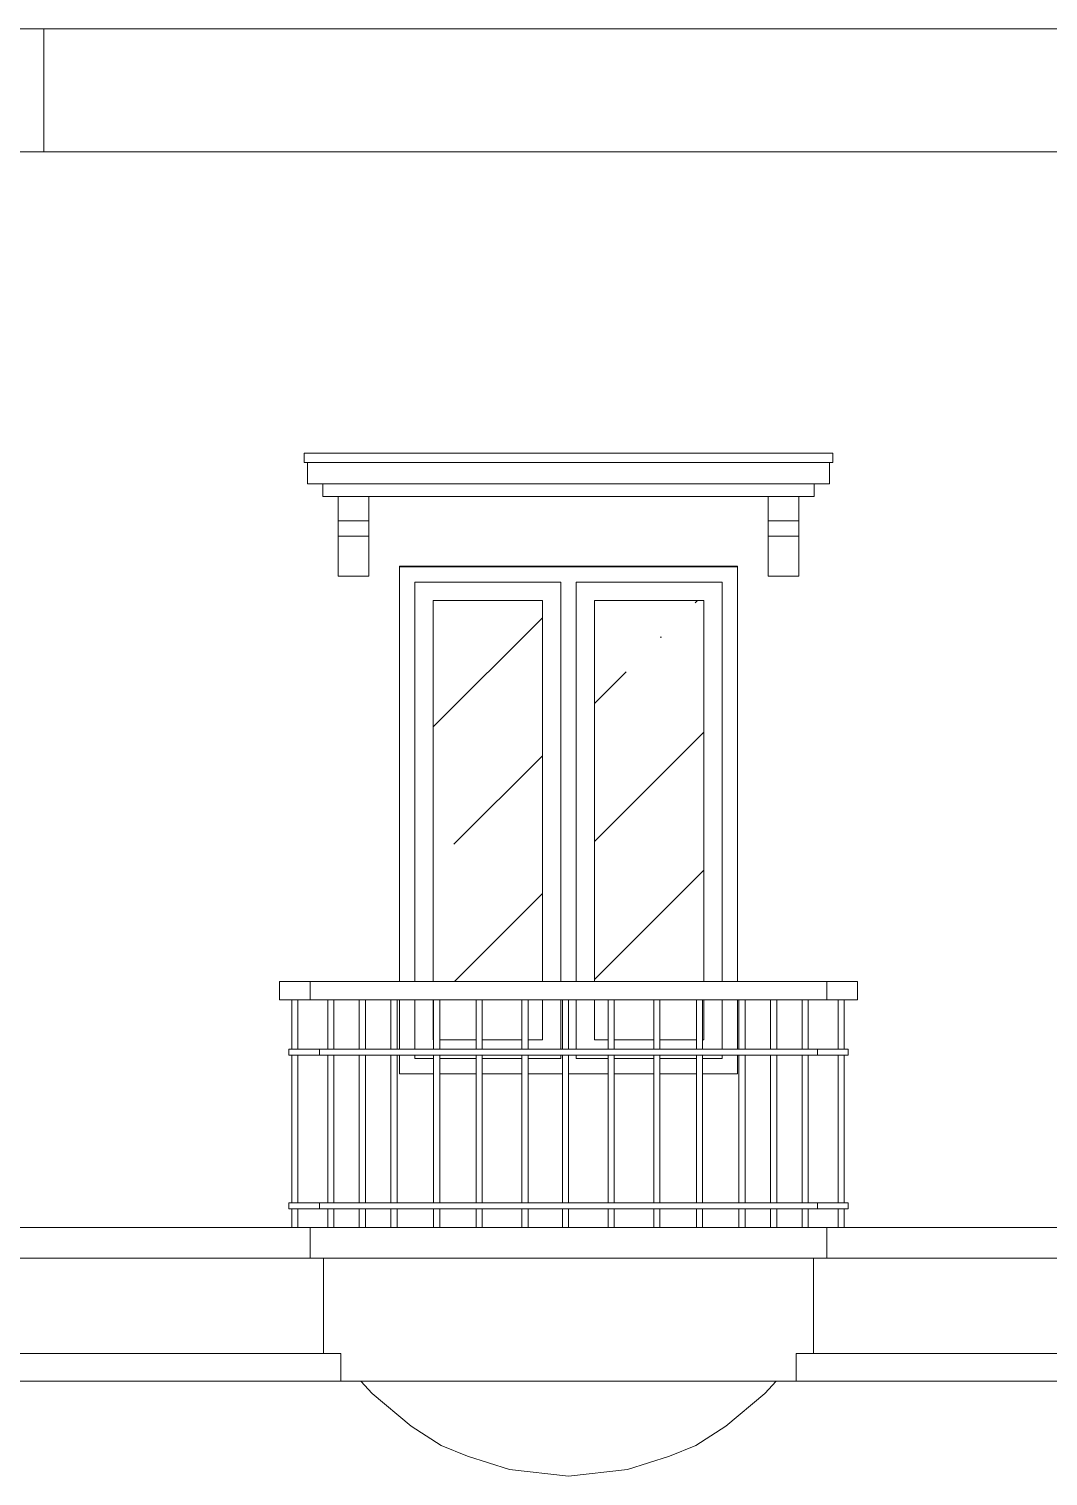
# Model space of a CAD drawing. Header units: millimetres. Extents: x -667 to -468, y -723 to -475.
# Drawn here: x -612.938 to -609.621, y -491.854 to -487.145 of the extents above; entities that cross this region are included whole.
import ezdxf

# ---------------------------------------------------------------- set-up
doc = ezdxf.new("R2010")
doc.units = ezdxf.units.MM
doc.layers.add('dinding', color=36, linetype='Continuous', lineweight=9)
doc.layers.add('NOTASI', color=250, linetype='Continuous', lineweight=5)

msp = doc.modelspace()

# ---------------------------------------------------------------- hatches: boundary and pattern name
at = {"layer": 'NOTASI'}
h = msp.add_hatch(dxfattribs=at)
h.set_pattern_fill('ANSI35', color=256, scale=0.1, style=0)
h.set_pattern_definition([(45, (-2e-12, -1.7216), (-0.4490128, 0.4490128), []), (45, (0.449, -1.7216), (-0.4490128, 0.4490128), [0.79375, -0.15875, 0, -0.15875])])
h.paths.add_polyline_path([(-610.7418, -489.0049), (-611.0968, -489.0049), (-611.0968, -490.2449), (-610.7418, -490.2449)])
h.paths.add_polyline_path([(-611.2668, -489.0049), (-611.6218, -489.0049), (-611.6218, -490.2449), (-611.2668, -490.2449)])

# ---------------------------------------------------------------- linework, layer by layer
at = {"layer": 'dinding'}
for p, q in [((-613.4738, -487.1449), (-612.8898, -487.1449)), ((-612.8898, -487.5449), (-612.8898, -487.1449)), ((-612.8898, -487.1449), (-609.4738, -487.1449)), ((-612.8898, -487.5449), (-612.9986, -487.5449)), ((-612.8898, -487.5449), (-609.4738, -487.5449)), ((-612.0418, -488.556), (-612.0418, -488.5255)), ((-612.0418, -488.5255), (-610.3218, -488.5255)), ((-610.3218, -488.556), (-610.3218, -488.5255)), ((-612.0418, -488.556), (-612.0318, -488.556)), ((-612.0318, -488.6255), (-612.0318, -488.556)), ((-612.0318, -488.556), (-610.3318, -488.556)), ((-610.3318, -488.6255), (-610.3318, -488.556)), ((-610.3318, -488.556), (-610.3218, -488.556)), ((-612.0318, -488.6255), (-611.981, -488.6255)), ((-611.981, -488.6255), (-611.981, -488.6664)), ((-611.981, -488.6255), (-610.3825, -488.6255)), ((-610.3825, -488.6255), (-610.3825, -488.6664)), ((-610.3825, -488.6255), (-610.3318, -488.6255)), ((-611.981, -488.6664), (-611.9318, -488.6664)), ((-611.9318, -488.7455), (-611.9318, -488.6664)), ((-611.9318, -488.6664), (-611.8318, -488.6664)), ((-611.8318, -488.7455), (-611.8318, -488.6664)), ((-611.8318, -488.6664), (-610.5318, -488.6664)), ((-610.5318, -488.7455), (-610.5318, -488.6664)), ((-610.5318, -488.6664), (-610.4318, -488.6664)), ((-610.4318, -488.7455), (-610.4318, -488.6664)), ((-610.4318, -488.6664), (-610.3825, -488.6664)), ((-611.9318, -488.7455), (-611.8318, -488.7455)), ((-611.9318, -488.7455), (-611.9318, -488.7955)), ((-611.8318, -488.7455), (-611.8318, -488.7955)), ((-610.5318, -488.7455), (-610.4318, -488.7455)), ((-610.5318, -488.7455), (-610.5318, -488.7955)), ((-610.4318, -488.7455), (-610.4318, -488.7955)), ((-611.9318, -488.9255), (-611.9318, -488.7955)), ((-611.9318, -488.7955), (-611.8318, -488.7955)), ((-611.8318, -488.9255), (-611.8318, -488.7955)), ((-610.5318, -488.9255), (-610.5318, -488.7955)), ((-610.5318, -488.7955), (-610.4318, -488.7955)), ((-610.4318, -488.9255), (-610.4318, -488.7955)), ((-611.7318, -488.8933), (-610.6318, -488.8933)), ((-611.7318, -488.8944), (-611.7318, -488.8933)), ((-610.6318, -488.8944), (-611.7318, -488.8944)), ((-611.7318, -488.8944), (-611.7318, -488.8949)), ((-611.7318, -488.8949), (-610.6318, -488.8949)), ((-611.7318, -488.8949), (-611.7318, -490.2449)), ((-610.6318, -488.8933), (-610.6318, -488.8944)), ((-610.6318, -488.8949), (-610.6318, -488.8944)), ((-610.6318, -488.8949), (-610.6318, -490.2449)), ((-611.8318, -488.9255), (-611.9318, -488.9255)), ((-611.6818, -488.9449), (-611.6818, -490.2449)), ((-611.2068, -488.9449), (-611.6818, -488.9449)), ((-611.2068, -490.2449), (-611.2068, -488.9449)), ((-610.6818, -488.9449), (-611.1568, -488.9449)), ((-611.1568, -490.2449), (-611.1568, -488.9449)), ((-610.6818, -490.2449), (-610.6818, -488.9449)), ((-610.4318, -488.9255), (-610.5318, -488.9255)), ((-611.2668, -489.0049), (-611.6218, -489.0049)), ((-611.6218, -489.0049), (-611.6218, -490.2449)), ((-611.2668, -490.2449), (-611.2668, -489.0049)), ((-610.7418, -489.0049), (-611.0968, -489.0049)), ((-611.0968, -489.0049), (-611.0968, -490.2449)), ((-610.7418, -490.2449), (-610.7418, -489.0049)), ((-612.1223, -490.3049), (-612.1223, -490.2449)), ((-612.1223, -490.2449), (-612.0223, -490.2449)), ((-612.0223, -490.3049), (-612.0223, -490.2449)), ((-612.0223, -490.2449), (-611.7318, -490.2449)), ((-611.7318, -490.2449), (-611.6818, -490.2449)), ((-611.6818, -490.2449), (-611.6218, -490.2449)), ((-611.6218, -490.2449), (-611.2668, -490.2449)), ((-611.2668, -490.2449), (-611.2068, -490.2449)), ((-611.1568, -490.2449), (-611.2068, -490.2449)), ((-611.1568, -490.2449), (-611.0968, -490.2449)), ((-610.7418, -490.2449), (-611.0968, -490.2449)), ((-610.6818, -490.2449), (-610.7418, -490.2449)), ((-610.6318, -490.2449), (-610.6818, -490.2449)), ((-610.3412, -490.2449), (-610.6318, -490.2449)), ((-610.3412, -490.3049), (-610.3412, -490.2449)), ((-610.2412, -490.2449), (-610.3412, -490.2449)), ((-610.2412, -490.3049), (-610.2412, -490.2449)), ((-612.0823, -490.3049), (-612.1223, -490.3049)), ((-612.0823, -490.3049), (-612.0823, -490.4649)), ((-612.0623, -490.3049), (-612.0823, -490.3049)), ((-612.0623, -490.3049), (-612.0623, -490.4649)), ((-612.0223, -490.3049), (-612.0623, -490.3049)), ((-611.9655, -490.3049), (-612.0223, -490.3049)), ((-611.9655, -490.3049), (-611.9655, -490.4649)), ((-611.9455, -490.3049), (-611.9655, -490.3049)), ((-611.9455, -490.3049), (-611.9455, -490.4649)), ((-611.8628, -490.3049), (-611.9455, -490.3049)), ((-611.8628, -490.3049), (-611.8628, -490.4649)), ((-611.8428, -490.3049), (-611.8628, -490.3049)), ((-611.8428, -490.3049), (-611.8428, -490.4649)), ((-611.7597, -490.3049), (-611.8428, -490.3049)), ((-611.7597, -490.3049), (-611.7597, -490.4649)), ((-611.7397, -490.3049), (-611.7597, -490.3049)), ((-611.7397, -490.3049), (-611.7397, -490.4649)), ((-611.7318, -490.3049), (-611.7397, -490.3049)), ((-611.7318, -490.4649), (-611.7318, -490.3049)), ((-611.6818, -490.3049), (-611.7318, -490.3049)), ((-611.6818, -490.3049), (-611.6818, -490.4649)), ((-611.6218, -490.3049), (-611.6818, -490.3049)), ((-611.6218, -490.3049), (-611.6218, -490.4349)), ((-611.621, -490.3049), (-611.6218, -490.3049)), ((-611.621, -490.3049), (-611.621, -490.4349)), ((-611.601, -490.3049), (-611.621, -490.3049)), ((-611.601, -490.3049), (-611.601, -490.4349)), ((-611.4824, -490.3049), (-611.601, -490.3049)), ((-611.4824, -490.3049), (-611.4824, -490.4349)), ((-611.4624, -490.3049), (-611.4824, -490.3049)), ((-611.4624, -490.3049), (-611.4624, -490.4349)), ((-611.3336, -490.3049), (-611.4624, -490.3049)), ((-611.3336, -490.3049), (-611.3336, -490.4349)), ((-611.3136, -490.3049), (-611.3336, -490.3049)), ((-611.3136, -490.3049), (-611.3136, -490.4349)), ((-611.2668, -490.3049), (-611.3136, -490.3049)), ((-611.2668, -490.4349), (-611.2668, -490.3049)), ((-611.2068, -490.3049), (-611.2668, -490.3049)), ((-611.2068, -490.4649), (-611.2068, -490.3049)), ((-611.2018, -490.3049), (-611.2068, -490.3049)), ((-611.2018, -490.3049), (-611.2018, -490.4649)), ((-611.1818, -490.3049), (-611.2018, -490.3049)), ((-611.1818, -490.3049), (-611.1818, -490.4649)), ((-611.1568, -490.3049), (-611.1818, -490.3049)), ((-611.1568, -490.4649), (-611.1568, -490.3049)), ((-611.0968, -490.3049), (-611.1568, -490.3049)), ((-611.0968, -490.3049), (-611.0968, -490.4349)), ((-611.053, -490.3049), (-611.0968, -490.3049)), ((-611.053, -490.3049), (-611.053, -490.4349)), ((-611.033, -490.3049), (-611.053, -490.3049)), ((-611.033, -490.3049), (-611.033, -490.4349)), ((-610.9042, -490.3049), (-611.033, -490.3049)), ((-610.9042, -490.3049), (-610.9042, -490.4349)), ((-610.8842, -490.3049), (-610.9042, -490.3049)), ((-610.8842, -490.3049), (-610.8842, -490.4349)), ((-610.7656, -490.3049), (-610.8842, -490.3049)), ((-610.7656, -490.3049), (-610.7656, -490.4349)), ((-610.7456, -490.3049), (-610.7656, -490.3049)), ((-610.7456, -490.3049), (-610.7456, -490.4349)), ((-610.7418, -490.3049), (-610.7456, -490.3049)), ((-610.7418, -490.4349), (-610.7418, -490.3049)), ((-610.6818, -490.3049), (-610.7418, -490.3049)), ((-610.6818, -490.4649), (-610.6818, -490.3049)), ((-610.6318, -490.3049), (-610.6818, -490.3049)), ((-610.6318, -490.3049), (-610.6318, -490.4649)), ((-610.627, -490.3049), (-610.6318, -490.3049)), ((-610.627, -490.3049), (-610.627, -490.4649)), ((-610.607, -490.3049), (-610.627, -490.3049)), ((-610.607, -490.3049), (-610.607, -490.4649)), ((-610.5238, -490.3049), (-610.607, -490.3049)), ((-610.5238, -490.3049), (-610.5238, -490.4649)), ((-610.5038, -490.3049), (-610.5238, -490.3049)), ((-610.5038, -490.3049), (-610.5038, -490.4649)), ((-610.4212, -490.3049), (-610.5038, -490.3049)), ((-610.4212, -490.3049), (-610.4212, -490.4649)), ((-610.4012, -490.3049), (-610.4212, -490.3049)), ((-610.4012, -490.3049), (-610.4012, -490.4649)), ((-610.3412, -490.3049), (-610.4012, -490.3049)), ((-610.3412, -490.3049), (-610.3043, -490.3049)), ((-610.3043, -490.3049), (-610.3043, -490.4649)), ((-610.3043, -490.3049), (-610.2843, -490.3049)), ((-610.2843, -490.3049), (-610.2843, -490.4649)), ((-610.2843, -490.3049), (-610.2412, -490.3049)), ((-612.0823, -490.4649), (-612.0923, -490.4649)), ((-612.0923, -490.4649), (-612.0923, -490.4849)), ((-612.0823, -490.4649), (-612.0623, -490.4649)), ((-612.0623, -490.4649), (-611.9923, -490.4649)), ((-611.9923, -490.4649), (-611.9923, -490.4849)), ((-611.9923, -490.4649), (-611.9655, -490.4649)), ((-611.9455, -490.4649), (-611.9655, -490.4649)), ((-611.9455, -490.4649), (-611.8628, -490.4649)), ((-611.8428, -490.4649), (-611.8628, -490.4649)), ((-611.7597, -490.4649), (-611.8428, -490.4649)), ((-611.7397, -490.4649), (-611.7597, -490.4649)), ((-611.7397, -490.4649), (-611.7318, -490.4649)), ((-611.7318, -490.4649), (-611.6818, -490.4649)), ((-611.6818, -490.4649), (-611.621, -490.4649)), ((-611.6218, -490.4349), (-611.621, -490.4349)), ((-611.621, -490.4349), (-611.621, -490.4649)), ((-611.601, -490.4649), (-611.621, -490.4649)), ((-611.601, -490.4349), (-611.4824, -490.4349)), ((-611.601, -490.4349), (-611.601, -490.4649)), ((-611.4824, -490.4649), (-611.601, -490.4649)), ((-611.4824, -490.4349), (-611.4824, -490.4649)), ((-611.4624, -490.4649), (-611.4824, -490.4649)), ((-611.4624, -490.4349), (-611.3336, -490.4349)), ((-611.4624, -490.4349), (-611.4624, -490.4649)), ((-611.4624, -490.4649), (-611.3336, -490.4649)), ((-611.3336, -490.4349), (-611.3336, -490.4649)), ((-611.3136, -490.4649), (-611.3336, -490.4649)), ((-611.3136, -490.4349), (-611.2668, -490.4349)), ((-611.3136, -490.4349), (-611.3136, -490.4649)), ((-611.3136, -490.4649), (-611.2068, -490.4649)), ((-611.2068, -490.4649), (-611.2018, -490.4649)), ((-611.2018, -490.4649), (-611.1818, -490.4649)), ((-611.1818, -490.4649), (-611.1568, -490.4649)), ((-611.1568, -490.4649), (-611.053, -490.4649)), ((-611.0968, -490.4349), (-611.053, -490.4349)), ((-611.053, -490.4349), (-611.053, -490.4649)), ((-611.053, -490.4649), (-611.033, -490.4649)), ((-611.033, -490.4349), (-610.9042, -490.4349)), ((-611.033, -490.4349), (-611.033, -490.4649)), ((-611.033, -490.4649), (-610.9042, -490.4649)), ((-610.9042, -490.4349), (-610.9042, -490.4649)), ((-610.9042, -490.4649), (-610.8842, -490.4649)), ((-610.8842, -490.4349), (-610.7656, -490.4349)), ((-610.8842, -490.4349), (-610.8842, -490.4649)), ((-610.8842, -490.4649), (-610.7656, -490.4649)), ((-610.7656, -490.4349), (-610.7656, -490.4649)), ((-610.7656, -490.4649), (-610.7456, -490.4649)), ((-610.7456, -490.4349), (-610.7418, -490.4349)), ((-610.7456, -490.4349), (-610.7456, -490.4649)), ((-610.7456, -490.4649), (-610.6818, -490.4649)), ((-610.6818, -490.4649), (-610.6318, -490.4649)), ((-610.6318, -490.4649), (-610.627, -490.4649)), ((-610.627, -490.4649), (-610.607, -490.4649)), ((-610.607, -490.4649), (-610.5238, -490.4649)), ((-610.5238, -490.4649), (-610.5038, -490.4649)), ((-610.5038, -490.4649), (-610.4212, -490.4649)), ((-610.4012, -490.4649), (-610.4212, -490.4649)), ((-610.4012, -490.4649), (-610.3712, -490.4649)), ((-610.3712, -490.4649), (-610.3712, -490.4849)), ((-610.3712, -490.4649), (-610.3043, -490.4649)), ((-610.3043, -490.4649), (-610.2843, -490.4649)), ((-610.2843, -490.4649), (-610.2712, -490.4649)), ((-610.2712, -490.4649), (-610.2712, -490.4849)), ((-612.0823, -490.4849), (-612.0923, -490.4849)), ((-612.0823, -490.4849), (-612.0823, -490.9649)), ((-612.0823, -490.4849), (-612.0623, -490.4849)), ((-612.0623, -490.4849), (-612.0623, -490.9649)), ((-612.0623, -490.4849), (-611.9923, -490.4849)), ((-611.9923, -490.4849), (-611.9655, -490.4849)), ((-611.9655, -490.4849), (-611.9655, -490.9649)), ((-611.9655, -490.4849), (-611.9455, -490.4849)), ((-611.9455, -490.4849), (-611.9455, -490.9649)), ((-611.9455, -490.4849), (-611.8628, -490.4849)), ((-611.8628, -490.4849), (-611.8628, -490.9649)), ((-611.8628, -490.4849), (-611.8428, -490.4849)), ((-611.8428, -490.4849), (-611.8428, -490.9649)), ((-611.7597, -490.4849), (-611.8428, -490.4849)), ((-611.7597, -490.4849), (-611.7597, -490.9649)), ((-611.7597, -490.4849), (-611.7397, -490.4849)), ((-611.7397, -490.4849), (-611.7397, -490.9649)), ((-611.7397, -490.4849), (-611.7318, -490.4849)), ((-611.7318, -490.4849), (-611.6818, -490.4849)), ((-611.7318, -490.4849), (-611.7318, -490.5449)), ((-611.6818, -490.4849), (-611.621, -490.4849)), ((-611.6818, -490.4849), (-611.6818, -490.4949)), ((-611.6818, -490.4949), (-611.621, -490.4949)), ((-611.621, -490.4849), (-611.621, -490.4949)), ((-611.621, -490.4849), (-611.601, -490.4849)), ((-611.621, -490.4949), (-611.621, -490.5449)), ((-611.601, -490.4849), (-611.601, -490.4949)), ((-611.4824, -490.4849), (-611.601, -490.4849)), ((-611.601, -490.4949), (-611.4824, -490.4949)), ((-611.601, -490.4949), (-611.601, -490.5449)), ((-611.4824, -490.4849), (-611.4824, -490.4949)), ((-611.4824, -490.4849), (-611.4624, -490.4849)), ((-611.4824, -490.4949), (-611.4824, -490.5449)), ((-611.4624, -490.4849), (-611.4624, -490.4949)), ((-611.4624, -490.4849), (-611.3336, -490.4849)), ((-611.4624, -490.4949), (-611.3336, -490.4949)), ((-611.4624, -490.4949), (-611.4624, -490.5449)), ((-611.3336, -490.4849), (-611.3336, -490.4949)), ((-611.3336, -490.4849), (-611.3136, -490.4849)), ((-611.3336, -490.4949), (-611.3336, -490.5449)), ((-611.3136, -490.4849), (-611.3136, -490.4949)), ((-611.3136, -490.4849), (-611.2068, -490.4849)), ((-611.3136, -490.4949), (-611.2068, -490.4949)), ((-611.3136, -490.4949), (-611.3136, -490.5449)), ((-611.2068, -490.4949), (-611.2068, -490.4849)), ((-611.2068, -490.4849), (-611.2018, -490.4849)), ((-611.2018, -490.4849), (-611.1818, -490.4849)), ((-611.2018, -490.4849), (-611.2018, -490.5449)), ((-611.1818, -490.4849), (-611.1818, -490.5449)), ((-611.1818, -490.4849), (-611.1568, -490.4849)), ((-611.1568, -490.4849), (-611.053, -490.4849)), ((-611.1568, -490.4849), (-611.1568, -490.4949)), ((-611.1568, -490.4949), (-611.053, -490.4949)), ((-611.053, -490.4849), (-611.033, -490.4849)), ((-611.053, -490.4849), (-611.053, -490.4949)), ((-611.053, -490.4949), (-611.053, -490.5449)), ((-611.033, -490.4849), (-611.033, -490.4949)), ((-611.033, -490.4849), (-610.9042, -490.4849)), ((-611.033, -490.4949), (-610.9042, -490.4949)), ((-611.033, -490.4949), (-611.033, -490.5449)), ((-610.9042, -490.4849), (-610.9042, -490.4949)), ((-610.9042, -490.4849), (-610.8842, -490.4849)), ((-610.9042, -490.4949), (-610.9042, -490.5449)), ((-610.8842, -490.4849), (-610.8842, -490.4949)), ((-610.7656, -490.4849), (-610.8842, -490.4849)), ((-610.8842, -490.4949), (-610.7656, -490.4949)), ((-610.8842, -490.4949), (-610.8842, -490.5449)), ((-610.7656, -490.4849), (-610.7656, -490.4949)), ((-610.7656, -490.4849), (-610.7456, -490.4849)), ((-610.7656, -490.4949), (-610.7656, -490.5449)), ((-610.7456, -490.4849), (-610.7456, -490.4949)), ((-610.7456, -490.4849), (-610.6818, -490.4849)), ((-610.7456, -490.4949), (-610.6818, -490.4949)), ((-610.7456, -490.4949), (-610.7456, -490.5449)), ((-610.6818, -490.4949), (-610.6818, -490.4849)), ((-610.6818, -490.4849), (-610.6318, -490.4849)), ((-610.6318, -490.4849), (-610.6318, -490.5449)), ((-610.6318, -490.4849), (-610.627, -490.4849)), ((-610.627, -490.4849), (-610.627, -490.9649)), ((-610.627, -490.4849), (-610.607, -490.4849)), ((-610.607, -490.4849), (-610.607, -490.9649)), ((-610.5238, -490.4849), (-610.607, -490.4849)), ((-610.5238, -490.4849), (-610.5238, -490.9649)), ((-610.5238, -490.4849), (-610.5038, -490.4849)), ((-610.5038, -490.4849), (-610.5038, -490.9649)), ((-610.5038, -490.4849), (-610.4212, -490.4849)), ((-610.4212, -490.4849), (-610.4212, -490.9649)), ((-610.4012, -490.4849), (-610.4212, -490.4849)), ((-610.4012, -490.4849), (-610.4012, -490.9649)), ((-610.4012, -490.4849), (-610.3712, -490.4849)), ((-610.3712, -490.4849), (-610.3043, -490.4849)), ((-610.3043, -490.4849), (-610.3043, -490.9649)), ((-610.3043, -490.4849), (-610.2843, -490.4849)), ((-610.2843, -490.4849), (-610.2843, -490.9649)), ((-610.2843, -490.4849), (-610.2712, -490.4849)), ((-611.621, -490.5449), (-611.7318, -490.5449)), ((-611.621, -490.5449), (-611.621, -490.9649)), ((-611.4824, -490.5449), (-611.601, -490.5449)), ((-611.601, -490.5449), (-611.601, -490.9649)), ((-611.4824, -490.5449), (-611.4824, -490.9649)), ((-611.3336, -490.5449), (-611.4624, -490.5449)), ((-611.4624, -490.5449), (-611.4624, -490.9649)), ((-611.3336, -490.5449), (-611.3336, -490.9649)), ((-611.2018, -490.5449), (-611.3136, -490.5449)), ((-611.3136, -490.5449), (-611.3136, -490.9649)), ((-611.2018, -490.5449), (-611.2018, -490.9649)), ((-611.053, -490.5449), (-611.1818, -490.5449)), ((-611.1818, -490.5449), (-611.1818, -490.9649)), ((-611.053, -490.5449), (-611.053, -490.9649)), ((-610.9042, -490.5449), (-611.033, -490.5449)), ((-611.033, -490.5449), (-611.033, -490.9649)), ((-610.9042, -490.5449), (-610.9042, -490.9649)), ((-610.7656, -490.5449), (-610.8842, -490.5449)), ((-610.8842, -490.5449), (-610.8842, -490.9649)), ((-610.7656, -490.5449), (-610.7656, -490.9649)), ((-610.6318, -490.5449), (-610.7456, -490.5449)), ((-610.7456, -490.5449), (-610.7456, -490.9649)), ((-612.0823, -490.9649), (-612.0923, -490.9649)), ((-612.0923, -490.9649), (-612.0923, -490.9849)), ((-612.0823, -490.9649), (-612.0623, -490.9649)), ((-612.0623, -490.9649), (-611.9923, -490.9649)), ((-611.9923, -490.9649), (-611.9923, -490.9849)), ((-611.9923, -490.9649), (-611.9655, -490.9649)), ((-611.9455, -490.9649), (-611.9655, -490.9649)), ((-611.9455, -490.9649), (-611.8628, -490.9649)), ((-611.8428, -490.9649), (-611.8628, -490.9649)), ((-611.7597, -490.9649), (-611.8428, -490.9649)), ((-611.7397, -490.9649), (-611.7597, -490.9649)), ((-611.7397, -490.9649), (-611.621, -490.9649)), ((-611.601, -490.9649), (-611.621, -490.9649)), ((-611.601, -490.9649), (-611.4824, -490.9649)), ((-611.4624, -490.9649), (-611.4824, -490.9649)), ((-611.4624, -490.9649), (-611.3336, -490.9649)), ((-611.3136, -490.9649), (-611.3336, -490.9649)), ((-611.3136, -490.9649), (-611.2018, -490.9649)), ((-611.2018, -490.9649), (-611.1818, -490.9649)), ((-611.1818, -490.9649), (-611.053, -490.9649)), ((-611.053, -490.9649), (-611.033, -490.9649)), ((-611.033, -490.9649), (-610.9042, -490.9649)), ((-610.9042, -490.9649), (-610.8842, -490.9649)), ((-610.8842, -490.9649), (-610.7656, -490.9649)), ((-610.7656, -490.9649), (-610.7456, -490.9649)), ((-610.7456, -490.9649), (-610.627, -490.9649)), ((-610.627, -490.9649), (-610.607, -490.9649)), ((-610.607, -490.9649), (-610.5238, -490.9649)), ((-610.5238, -490.9649), (-610.5038, -490.9649)), ((-610.5038, -490.9649), (-610.4212, -490.9649)), ((-610.4012, -490.9649), (-610.4212, -490.9649)), ((-610.4012, -490.9649), (-610.3712, -490.9649)), ((-610.3712, -490.9649), (-610.3712, -490.9849)), ((-610.3712, -490.9649), (-610.3043, -490.9649)), ((-610.3043, -490.9649), (-610.2843, -490.9649)), ((-610.2843, -490.9649), (-610.2712, -490.9649)), ((-610.2712, -490.9649), (-610.2712, -490.9849)), ((-612.0823, -490.9849), (-612.0923, -490.9849)), ((-612.0823, -490.9849), (-612.0823, -491.0449)), ((-612.0823, -490.9849), (-612.0623, -490.9849)), ((-612.0623, -490.9849), (-612.0623, -491.0449)), ((-612.0623, -490.9849), (-611.9923, -490.9849)), ((-611.9923, -490.9849), (-611.9655, -490.9849)), ((-611.9655, -490.9849), (-611.9655, -491.0449)), ((-611.9655, -490.9849), (-611.9455, -490.9849)), ((-611.9455, -490.9849), (-611.9455, -491.0449)), ((-611.9455, -490.9849), (-611.8628, -490.9849)), ((-611.8628, -490.9849), (-611.8628, -491.0449)), ((-611.8628, -490.9849), (-611.8428, -490.9849)), ((-611.8428, -490.9849), (-611.8428, -491.0449)), ((-611.7597, -490.9849), (-611.8428, -490.9849)), ((-611.7597, -490.9849), (-611.7597, -491.0449)), ((-611.7597, -490.9849), (-611.7397, -490.9849)), ((-611.7397, -490.9849), (-611.7397, -491.0449)), ((-611.7397, -490.9849), (-611.621, -490.9849)), ((-611.621, -490.9849), (-611.621, -491.0449)), ((-611.621, -490.9849), (-611.601, -490.9849)), ((-611.601, -490.9849), (-611.601, -491.0449)), ((-611.4824, -490.9849), (-611.601, -490.9849)), ((-611.4824, -490.9849), (-611.4824, -491.0449)), ((-611.4824, -490.9849), (-611.4624, -490.9849)), ((-611.4624, -490.9849), (-611.4624, -491.0449)), ((-611.4624, -490.9849), (-611.3336, -490.9849)), ((-611.3336, -490.9849), (-611.3336, -491.0449)), ((-611.3336, -490.9849), (-611.3136, -490.9849)), ((-611.3136, -490.9849), (-611.3136, -491.0449)), ((-611.3136, -490.9849), (-611.2018, -490.9849)), ((-611.2018, -490.9849), (-611.2018, -491.0449)), ((-611.2018, -490.9849), (-611.1818, -490.9849)), ((-611.1818, -490.9849), (-611.1818, -491.0449)), ((-611.1818, -490.9849), (-611.053, -490.9849)), ((-611.053, -490.9849), (-611.053, -491.0449)), ((-611.053, -490.9849), (-611.033, -490.9849)), ((-611.033, -490.9849), (-611.033, -491.0449)), ((-611.033, -490.9849), (-610.9042, -490.9849)), ((-610.9042, -490.9849), (-610.9042, -491.0449)), ((-610.9042, -490.9849), (-610.8842, -490.9849)), ((-610.8842, -490.9849), (-610.8842, -491.0449)), ((-610.7656, -490.9849), (-610.8842, -490.9849)), ((-610.7656, -490.9849), (-610.7656, -491.0449)), ((-610.7656, -490.9849), (-610.7456, -490.9849)), ((-610.7456, -490.9849), (-610.7456, -491.0449)), ((-610.7456, -490.9849), (-610.627, -490.9849)), ((-610.627, -490.9849), (-610.627, -491.0449)), ((-610.627, -490.9849), (-610.607, -490.9849)), ((-610.607, -490.9849), (-610.607, -491.0449)), ((-610.5238, -490.9849), (-610.607, -490.9849)), ((-610.5238, -490.9849), (-610.5238, -491.0449)), ((-610.5238, -490.9849), (-610.5038, -490.9849)), ((-610.5038, -490.9849), (-610.5038, -491.0449)), ((-610.5038, -490.9849), (-610.4212, -490.9849)), ((-610.4212, -490.9849), (-610.4212, -491.0449)), ((-610.4012, -490.9849), (-610.4212, -490.9849)), ((-610.4012, -490.9849), (-610.4012, -491.0449)), ((-610.4012, -490.9849), (-610.3712, -490.9849)), ((-610.3712, -490.9849), (-610.3043, -490.9849)), ((-610.3043, -490.9849), (-610.3043, -491.0449)), ((-610.3043, -490.9849), (-610.2843, -490.9849)), ((-610.2843, -490.9849), (-610.2843, -491.0449)), ((-610.2843, -490.9849), (-610.2712, -490.9849)), ((-612.0823, -491.0449), (-613.02, -491.0449)), ((-612.0823, -491.0449), (-612.0623, -491.0449)), ((-611.9655, -491.0449), (-612.0623, -491.0449)), ((-612.0223, -491.0449), (-612.0223, -491.1449)), ((-611.9655, -491.0449), (-611.9455, -491.0449)), ((-611.9455, -491.0449), (-611.8628, -491.0449)), ((-611.8628, -491.0449), (-611.8428, -491.0449)), ((-611.8428, -491.0449), (-611.7597, -491.0449)), ((-611.7597, -491.0449), (-611.7397, -491.0449)), ((-611.621, -491.0449), (-611.7397, -491.0449)), ((-611.621, -491.0449), (-611.601, -491.0449)), ((-611.601, -491.0449), (-611.4824, -491.0449)), ((-611.4824, -491.0449), (-611.4624, -491.0449)), ((-611.4624, -491.0449), (-611.3336, -491.0449)), ((-611.3336, -491.0449), (-611.3136, -491.0449)), ((-611.3136, -491.0449), (-611.2018, -491.0449)), ((-611.2018, -491.0449), (-611.1818, -491.0449)), ((-611.1818, -491.0449), (-611.053, -491.0449)), ((-611.053, -491.0449), (-611.033, -491.0449)), ((-611.033, -491.0449), (-610.9042, -491.0449)), ((-610.8842, -491.0449), (-610.9042, -491.0449)), ((-610.8842, -491.0449), (-610.7656, -491.0449)), ((-610.7456, -491.0449), (-610.7656, -491.0449)), ((-610.627, -491.0449), (-610.7456, -491.0449)), ((-610.607, -491.0449), (-610.627, -491.0449)), ((-610.5238, -491.0449), (-610.607, -491.0449)), ((-610.5238, -491.0449), (-610.5038, -491.0449)), ((-610.5038, -491.0449), (-610.4212, -491.0449)), ((-610.4012, -491.0449), (-610.4212, -491.0449)), ((-610.4012, -491.0449), (-610.3737, -491.0449)), ((-610.3737, -491.0449), (-610.3043, -491.0449)), ((-610.3412, -491.0449), (-610.3412, -491.1449)), ((-610.2843, -491.0449), (-610.3043, -491.0449)), ((-609.3435, -491.0449), (-610.2843, -491.0449)), ((-616.8412, -491.1449), (-611.9792, -491.1449)), ((-611.9792, -491.4549), (-611.9792, -491.1449)), ((-611.9792, -491.1449), (-611.9661, -491.1449)), ((-611.9661, -491.1449), (-610.3974, -491.1449)), ((-610.3843, -491.1449), (-610.3974, -491.1449)), ((-610.3843, -491.1449), (-610.3843, -491.4549)), ((-610.3737, -491.1449), (-610.3843, -491.1449)), ((-610.3737, -491.1449), (-608.9318, -491.1449)), ((-616.8651, -491.4549), (-611.9792, -491.4549)), ((-611.9661, -491.4549), (-611.9792, -491.4549)), ((-611.9661, -491.4549), (-611.9232, -491.4549)), ((-611.9232, -491.5449), (-611.9232, -491.4549)), ((-610.3974, -491.4549), (-610.4403, -491.4549)), ((-610.4403, -491.4549), (-610.4403, -491.5449)), ((-610.3843, -491.4549), (-610.3974, -491.4549)), ((-610.3843, -491.4549), (-608.9318, -491.4549)), ((-616.9403, -491.5449), (-611.8579, -491.5449)), ((-611.8212, -491.5858), (-611.8579, -491.5449)), ((-610.5056, -491.5449), (-611.8579, -491.5449)), ((-610.5056, -491.5449), (-610.5423, -491.5858)), ((-608.9818, -491.5449), (-610.5056, -491.5449)), ((-611.6941, -491.6914), (-611.8212, -491.5858)), ((-610.5423, -491.5858), (-610.6694, -491.6914)), ((-611.5958, -491.7549), (-611.6941, -491.6914)), ((-610.6694, -491.6914), (-610.7677, -491.7549)), ((-611.5108, -491.7894), (-611.5958, -491.7549)), ((-610.7677, -491.7549), (-610.8527, -491.7894)), ((-611.3739, -491.8332), (-611.5108, -491.7894)), ((-610.8527, -491.7894), (-610.9896, -491.8332)), ((-611.1818, -491.8542), (-611.3739, -491.8332)), ((-610.9896, -491.8332), (-611.1818, -491.8542))]:
    msp.add_line(p, q, dxfattribs=at)

doc.saveas('drawing.dxf')
